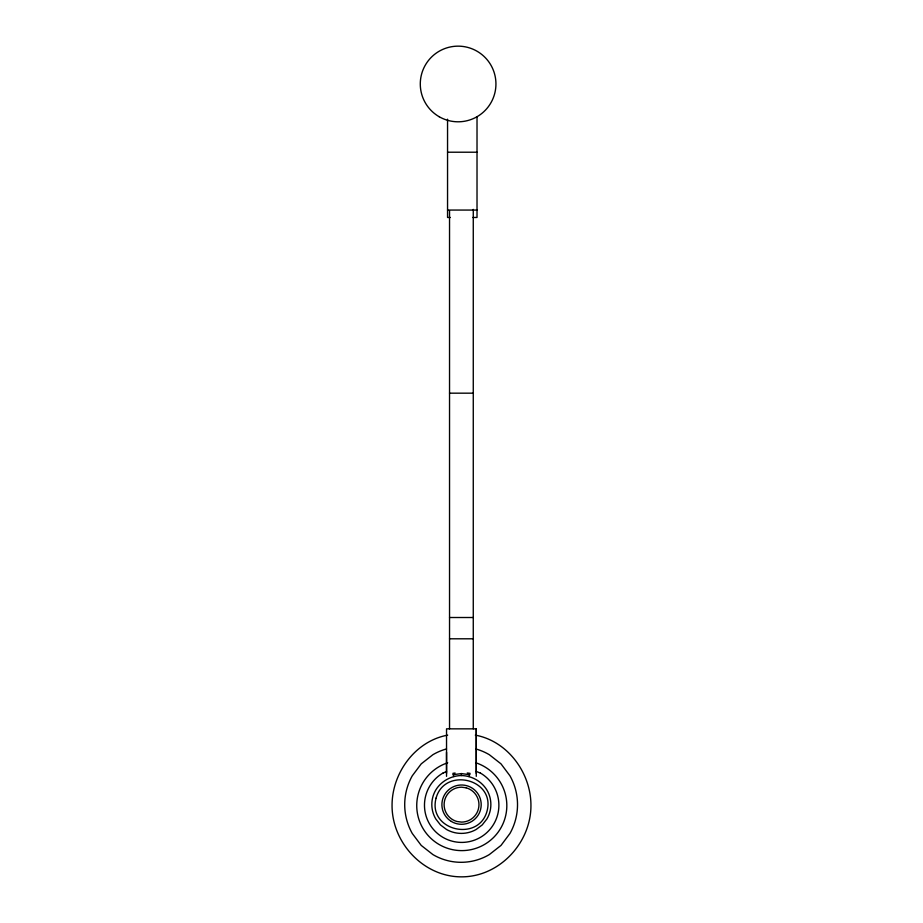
<?xml version="1.0" encoding="UTF-8"?>
<svg xmlns="http://www.w3.org/2000/svg" width="923" height="923" viewBox="0 0 923 923"><rect width="100%" height="100%" fill="white"/><g stroke="black" fill="none" stroke-linecap="round" stroke-linejoin="round"><path stroke-width="1.38" d="M446.536 776.324L446.536 728.847L476.268 728.847L476.268 773.393M476.268 776.324L476.268 728.847M461.338 775.551C471.665 775.724 481.494 781.204 486.906 790.019A28.428 28.428 0 0 1 486.917 818.943L482.221 824.931L476.106 829.523A30.032 30.032 0 0 1 446.582 829.523L440.467 824.931L435.771 818.943A28.428 28.428 0 0 1 435.771 790.019C441.182 781.204 451.024 775.724 461.338 775.551L461.431 773.578L469.599 774.697M468.988 776.543L470.049 773.347L467.246 772.978M442.994 773.128L446.536 771.432M447.678 735.135C415.327 741.065 392.16 772.77 392.056 805.052C391.71 842.584 423.449 876.942 461.5 876.85C499.551 876.942 531.29 842.584 530.944 805.052C530.84 772.77 507.673 741.065 475.322 735.135M455.12 773.036L452.939 773.324L453.701 776.543M453.251 774.662L461.431 773.578M447.551 152.214L477.018 152.214M447.551 210.063L477.018 210.063M450.355 217.47L447.551 217.47L447.551 119.205M472.818 217.47L477.018 217.47L477.018 116.736M449.536 393.175L473.268 393.175M449.536 617.51L473.268 617.51M449.536 638.797L473.268 638.797M476.268 771.432L480.375 773.128M473.268 209.383L473.268 728.847M449.536 210.813L449.536 728.847M446.536 752.314L446.536 773.393M475.864 762.79A45.042 45.042 0 0 1 498.189 832.096A45.042 45.042 0 0 1 425.376 832.096A45.042 45.042 0 0 1 447.701 762.79M446.513 748.934A55.38 55.38 0 0 0 432.91 754.691L421.234 763.863L412.269 775.805A58.749 58.749 0 0 0 412.269 833.469L421.234 845.422L432.91 854.583A55.38 55.38 0 0 0 489.317 854.583L501.004 845.422L509.958 833.469A58.749 58.749 0 0 0 509.958 775.805L501.004 763.863L489.317 754.702A55.38 55.38 0 0 0 475.714 748.934M480.41 773.059A37.208 37.208 0 0 1 490.148 829.166A37.208 37.208 0 0 1 433.21 829.166A37.208 37.208 0 0 1 442.959 773.059M436.083 798.095C427.349 830.331 478.46 842.664 487.021 811.19C495.755 778.954 444.644 766.621 436.083 798.095M466.069 787.78L461.546 787.181A17.468 17.468 0 0 0 457.035 821.516L461.546 822.105A17.468 17.468 0 0 0 466.069 787.78M451.347 821.435A19.648 19.648 0 0 0 481.195 805.087A19.648 19.648 0 0 0 452.108 787.411A19.648 19.648 0 0 0 451.347 821.435M439.198 116.736A37.831 37.831 0 0 0 495.939 83.981A37.831 37.831 0 0 0 439.198 51.215A37.831 37.831 0 0 0 439.198 116.736"/></g></svg>
